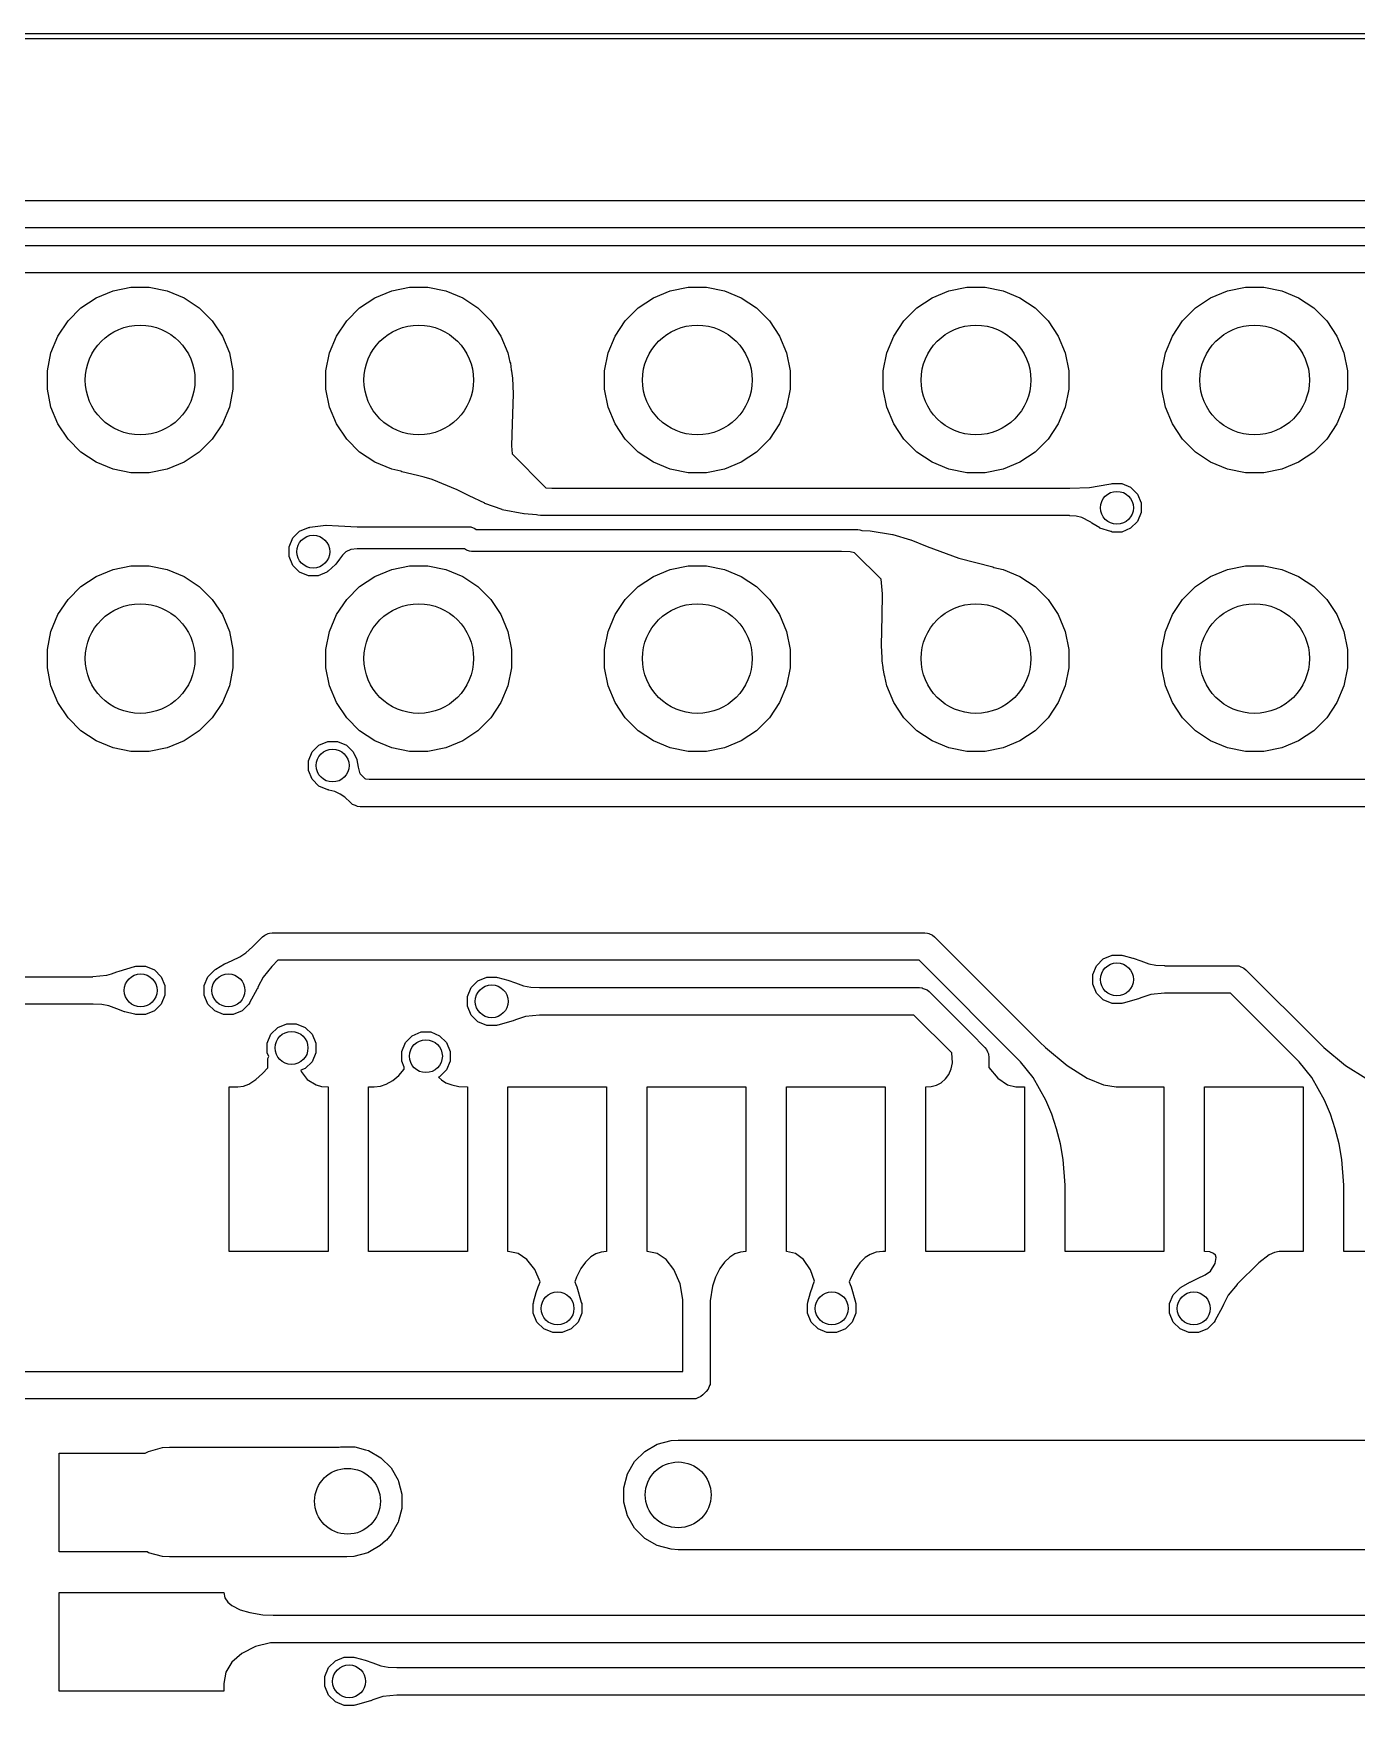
# Model space of a CAD drawing. Extents: x 89 to 178, y -115 to -57.
# Drawn here: x 151.82 to 163.88, y -72.22 to -56.97 of the extents above; entities that cross this region are included whole.
import ezdxf

# ---------------------------------------------------------------- set-up
doc = ezdxf.new("R2010")
doc.units = 0
doc.layers.add('BLACK', color=7, linetype='CONTINUOUS')

msp = doc.modelspace()

# ---------------------------------------------------------------- linework, layer by layer
at = {"layer": 'BLACK', "linetype": 'CONTINUOUS'}
for p, q in [((97.5, -56.975), (169.5, -56.975)), ((169.47582, -57.025), (97.524182, -57.025)), ((149.227, -58.498), (166.122998, -58.498)), ((166.071222, -58.748), (149.278776, -58.748)), ((151.357, -58.908), (164.032998, -58.908)), ((163.973144, -59.158), (151.473438, -59.158)), ((152.548258, -59.321601), (152.711685, -59.289093)), ((152.711685, -59.289093), (152.878315, -59.289093)), ((152.878315, -59.289093), (153.041742, -59.321601)), ((155.088258, -59.321601), (155.251685, -59.289093)), ((155.251685, -59.289093), (155.418315, -59.289093)), ((155.418315, -59.289093), (155.581742, -59.321601)), ((157.628258, -59.321601), (157.791685, -59.289093)), ((157.791685, -59.289093), (157.958315, -59.289093)), ((157.958315, -59.289093), (158.121742, -59.321601)), ((160.168258, -59.321601), (160.331685, -59.289093)), ((160.331685, -59.289093), (160.498315, -59.289093)), ((160.498315, -59.289093), (160.661742, -59.321601)), ((162.708258, -59.321601), (162.871685, -59.289093)), ((162.871685, -59.289093), (163.038315, -59.289093)), ((163.038315, -59.289093), (163.201742, -59.321601)), ((152.255766, -59.477941), (152.394313, -59.385367)), ((152.394313, -59.385367), (152.548258, -59.321601)), ((153.041742, -59.321601), (153.195687, -59.385367)), ((153.195687, -59.385367), (153.334234, -59.477941)), ((154.795766, -59.477941), (154.934313, -59.385367)), ((154.934313, -59.385367), (155.088258, -59.321601)), ((155.581742, -59.321601), (155.735687, -59.385367)), ((155.735687, -59.385367), (155.874234, -59.477941)), ((157.335766, -59.477941), (157.474313, -59.385367)), ((157.474313, -59.385367), (157.628258, -59.321601)), ((158.121742, -59.321601), (158.275687, -59.385367)), ((158.275687, -59.385367), (158.414234, -59.477941)), ((159.875766, -59.477941), (160.014313, -59.385367)), ((160.014313, -59.385367), (160.168258, -59.321601)), ((160.661742, -59.321601), (160.815687, -59.385367)), ((160.815687, -59.385367), (160.954234, -59.477941)), ((162.415766, -59.477941), (162.554313, -59.385367)), ((162.554313, -59.385367), (162.708258, -59.321601)), ((163.201742, -59.321601), (163.355687, -59.385367)), ((163.355687, -59.385367), (163.494234, -59.477941)), ((152.045367, -59.734313), (152.137941, -59.595766)), ((152.137941, -59.595766), (152.255766, -59.477941)), ((153.334234, -59.477941), (153.452059, -59.595766)), ((153.452059, -59.595766), (153.544633, -59.734313)), ((154.585367, -59.734313), (154.677941, -59.595766)), ((154.677941, -59.595766), (154.795766, -59.477941)), ((155.874234, -59.477941), (155.992059, -59.595766)), ((155.992059, -59.595766), (156.084633, -59.734313)), ((157.125367, -59.734313), (157.217941, -59.595766)), ((157.217941, -59.595766), (157.335766, -59.477941)), ((158.414234, -59.477941), (158.532059, -59.595766)), ((158.532059, -59.595766), (158.624633, -59.734313)), ((159.665367, -59.734313), (159.757941, -59.595766)), ((159.757941, -59.595766), (159.875766, -59.477941)), ((160.954234, -59.477941), (161.072059, -59.595766)), ((161.072059, -59.595766), (161.164633, -59.734313)), ((162.205367, -59.734313), (162.297941, -59.595766)), ((162.297941, -59.595766), (162.415766, -59.477941)), ((163.494234, -59.477941), (163.612059, -59.595766)), ((163.612059, -59.595766), (163.704633, -59.734313)), ((151.981601, -59.888258), (152.045367, -59.734313)), ((153.544633, -59.734313), (153.608399, -59.888258)), ((154.521601, -59.888258), (154.585367, -59.734313)), ((156.084633, -59.734313), (156.148399, -59.888258)), ((157.061601, -59.888258), (157.125367, -59.734313)), ((158.624633, -59.734313), (158.688399, -59.888258)), ((159.601601, -59.888258), (159.665367, -59.734313)), ((161.164633, -59.734313), (161.228399, -59.888258)), ((162.141601, -59.888258), (162.205367, -59.734313)), ((163.704633, -59.734313), (163.768399, -59.888258)), ((151.949093, -60.051685), (151.981601, -59.888258)), ((153.608399, -59.888258), (153.640907, -60.051685)), ((154.489093, -60.051685), (154.521601, -59.888258)), ((156.148399, -59.888258), (156.165321, -59.973333)), ((157.029093, -60.051685), (157.061601, -59.888258)), ((158.688399, -59.888258), (158.720907, -60.051685)), ((159.569093, -60.051685), (159.601601, -59.888258)), ((161.228399, -59.888258), (161.260907, -60.051685)), ((162.109093, -60.051685), (162.141601, -59.888258)), ((163.768399, -59.888258), (163.800907, -60.051685)), ((151.949093, -60.218315), (151.949093, -60.051685)), ((153.640907, -60.051685), (153.640907, -60.218315)), ((154.489093, -60.218315), (154.489093, -60.051685)), ((156.165321, -59.973333), (156.170294, -59.980778)), ((156.170294, -59.980778), (156.170402, -59.981417)), ((156.170402, -59.981417), (156.178999, -60.042095)), ((156.178999, -60.042095), (156.180907, -60.051685)), ((156.180907, -60.051685), (156.180907, -60.055558)), ((156.180907, -60.055558), (156.18959, -60.11684)), ((157.029093, -60.218315), (157.029093, -60.051685)), ((158.720907, -60.051685), (158.720907, -60.218315)), ((159.569093, -60.218315), (159.569093, -60.051685)), ((161.260907, -60.051685), (161.260907, -60.218315)), ((162.109093, -60.218315), (162.109093, -60.051685)), ((163.800907, -60.051685), (163.800907, -60.218315)), ((151.981601, -60.381742), (151.949093, -60.218315)), ((153.640907, -60.218315), (153.608399, -60.381742)), ((154.521601, -60.381742), (154.489093, -60.218315)), ((156.18959, -60.11684), (156.189693, -60.117928)), ((156.189693, -60.117928), (156.196488, -60.261625)), ((157.061601, -60.381742), (157.029093, -60.218315)), ((158.720907, -60.218315), (158.688399, -60.381742)), ((159.601601, -60.381742), (159.569093, -60.218315)), ((161.260907, -60.218315), (161.228399, -60.381742)), ((162.141601, -60.381742), (162.109093, -60.218315)), ((163.800907, -60.218315), (163.768399, -60.381742)), ((156.196494, -60.262575), (156.18728, -60.533759)), ((156.196488, -60.261625), (156.196494, -60.262575)), ((152.045367, -60.535687), (151.981601, -60.381742)), ((153.608399, -60.381742), (153.544633, -60.535687)), ((154.585367, -60.535687), (154.521601, -60.381742)), ((157.125367, -60.535687), (157.061601, -60.381742)), ((158.688399, -60.381742), (158.624633, -60.535687)), ((159.665367, -60.535687), (159.601601, -60.381742)), ((161.228399, -60.381742), (161.164633, -60.535687)), ((162.205367, -60.535687), (162.141601, -60.381742)), ((163.768399, -60.381742), (163.704633, -60.535687)), ((152.137941, -60.674234), (152.045367, -60.535687)), ((152.255766, -60.792059), (152.137941, -60.674234)), ((153.452059, -60.674234), (153.334234, -60.792059)), ((153.544633, -60.535687), (153.452059, -60.674234)), ((154.677941, -60.674234), (154.585367, -60.535687)), ((154.795766, -60.792059), (154.677941, -60.674234)), ((156.187278, -60.533814), (156.17949, -60.735153)), ((156.18728, -60.533759), (156.187278, -60.533814)), ((157.217941, -60.674234), (157.125367, -60.535687)), ((157.335766, -60.792059), (157.217941, -60.674234)), ((158.532059, -60.674234), (158.414234, -60.792059)), ((158.624633, -60.535687), (158.532059, -60.674234)), ((159.757941, -60.674234), (159.665367, -60.535687)), ((159.875766, -60.792059), (159.757941, -60.674234)), ((161.072059, -60.674234), (160.954234, -60.792059)), ((161.164633, -60.535687), (161.072059, -60.674234)), ((162.297941, -60.674234), (162.205367, -60.535687)), ((162.415766, -60.792059), (162.297941, -60.674234)), ((163.612059, -60.674234), (163.494234, -60.792059)), ((163.704633, -60.535687), (163.612059, -60.674234)), ((152.394313, -60.884633), (152.255766, -60.792059)), ((153.334234, -60.792059), (153.195687, -60.884633)), ((154.934313, -60.884633), (154.795766, -60.792059)), ((156.17949, -60.735153), (156.17949, -60.735158)), ((156.17949, -60.735158), (156.18574, -60.808963)), ((156.18574, -60.808963), (156.494336, -61.117559)), ((157.474313, -60.884633), (157.335766, -60.792059)), ((158.414234, -60.792059), (158.275687, -60.884633)), ((160.014313, -60.884633), (159.875766, -60.792059)), ((160.954234, -60.792059), (160.815687, -60.884633)), ((162.554313, -60.884633), (162.415766, -60.792059)), ((163.494234, -60.792059), (163.355687, -60.884633)), ((152.548258, -60.948399), (152.394313, -60.884633)), ((152.711685, -60.980907), (152.548258, -60.948399)), ((152.878315, -60.980907), (152.711685, -60.980907)), ((153.041742, -60.948399), (152.878315, -60.980907)), ((153.195687, -60.884633), (153.041742, -60.948399)), ((155.088258, -60.948399), (154.934313, -60.884633)), ((155.17279, -60.965213), (155.088258, -60.948399)), ((155.172938, -60.966015), (155.17279, -60.965213)), ((155.180235, -60.971205), (155.172938, -60.966015)), ((155.324566, -61.004332), (155.180235, -60.971205)), ((157.628258, -60.948399), (157.474313, -60.884633)), ((157.791685, -60.980907), (157.628258, -60.948399)), ((157.958315, -60.980907), (157.791685, -60.980907)), ((158.121742, -60.948399), (157.958315, -60.980907)), ((158.275687, -60.884633), (158.121742, -60.948399)), ((160.168258, -60.948399), (160.014313, -60.884633)), ((160.331685, -60.980907), (160.168258, -60.948399)), ((160.498315, -60.980907), (160.331685, -60.980907)), ((160.661742, -60.948399), (160.498315, -60.980907)), ((160.815687, -60.884633), (160.661742, -60.948399)), ((162.708258, -60.948399), (162.554313, -60.884633)), ((162.871685, -60.980907), (162.708258, -60.948399)), ((163.038315, -60.980907), (162.871685, -60.980907)), ((163.201742, -60.948399), (163.038315, -60.980907)), ((163.355687, -60.884633), (163.201742, -60.948399)), ((155.324577, -61.004335), (155.324566, -61.004332)), ((155.32458, -61.004336), (155.324577, -61.004335)), ((155.38466, -61.02218), (155.32458, -61.004336)), ((155.456111, -61.043402), (155.38466, -61.02218)), ((155.684031, -61.135745), (155.456111, -61.043402)), ((156.494336, -61.117559), (156.547403, -61.120406)), ((156.547403, -61.120406), (156.548644, -61.121)), ((156.548644, -61.121), (161.269146, -61.121)), ((161.269146, -61.121), (161.269882, -61.120683)), ((161.269882, -61.120683), (161.450406, -61.115665)), ((161.450406, -61.115665), (161.625115, -61.085501)), ((161.625115, -61.085501), (161.625316, -61.08546)), ((161.625316, -61.08546), (161.644676, -61.081601)), ((161.644676, -61.081601), (161.648684, -61.082396)), ((161.648684, -61.082396), (161.656105, -61.079323)), ((161.656105, -61.079323), (161.743895, -61.079323)), ((161.743895, -61.079323), (161.825003, -61.112919)), ((161.825003, -61.112919), (161.887081, -61.174997)), ((155.793321, -61.189937), (155.684031, -61.135745)), ((155.793417, -61.189984), (155.793321, -61.189937)), ((155.936384, -61.259265), (155.793417, -61.189984)), ((155.937483, -61.25973), (155.936384, -61.259265)), ((156.094384, -61.316862), (155.937483, -61.25973)), ((161.887081, -61.174997), (161.920677, -61.256105)), ((161.920677, -61.256105), (161.920677, -61.343895)), ((156.096116, -61.317346), (156.094384, -61.316862)), ((156.293088, -61.356313), (156.096116, -61.317346)), ((156.294718, -61.356517), (156.293088, -61.356313)), ((156.407382, -61.362703), (156.294718, -61.356517)), ((156.421613, -61.368598), (156.407382, -61.362703)), ((156.421614, -61.368598), (156.421613, -61.368598)), ((156.446, -61.371), (156.421614, -61.368598)), ((161.267935, -61.371), (156.446, -61.371)), ((161.26942, -61.371736), (161.267935, -61.371)), ((161.327593, -61.375665), (161.26942, -61.371736)), ((161.380269, -61.388323), (161.327593, -61.375665)), ((161.380273, -61.388324), (161.380269, -61.388323)), ((161.455597, -61.428812), (161.380273, -61.388324)), ((161.460512, -61.431454), (161.455597, -61.428812)), ((161.470988, -61.438752), (161.460512, -61.431454)), ((161.471527, -61.439106), (161.470988, -61.438752)), ((161.543015, -61.483272), (161.471527, -61.439106)), ((161.887081, -61.425003), (161.825003, -61.487081)), ((161.920677, -61.343895), (161.887081, -61.425003)), ((154.152823, -61.656105), (154.186419, -61.574997)), ((154.186419, -61.574997), (154.248497, -61.512919)), ((154.248497, -61.512919), (154.329605, -61.479323)), ((154.329605, -61.479323), (154.338942, -61.479323)), ((154.338942, -61.479323), (154.34123, -61.477809)), ((154.34123, -61.477809), (154.341917, -61.477697)), ((154.341917, -61.477697), (154.488787, -61.458301)), ((154.488787, -61.458301), (154.490877, -61.458215)), ((154.490877, -61.458215), (154.602659, -61.463682)), ((154.602659, -61.463682), (154.602687, -61.463695)), ((154.602687, -61.463695), (154.602688, -61.463684)), ((154.602688, -61.463684), (154.772487, -61.472428)), ((154.772487, -61.472428), (154.773689, -61.473)), ((154.773689, -61.473), (155.791464, -61.473)), ((155.791464, -61.473), (155.810973, -61.474921)), ((155.810973, -61.474921), (155.847021, -61.489853)), ((155.847021, -61.489853), (155.856949, -61.498)), ((155.856949, -61.498), (159.338, -61.498)), ((159.338, -61.498), (159.357509, -61.499921)), ((159.357509, -61.499921), (159.3739, -61.50671)), ((159.3739, -61.50671), (159.449592, -61.510067)), ((159.449592, -61.510067), (159.450934, -61.510204)), ((159.450934, -61.510204), (159.654302, -61.542993)), ((159.654302, -61.542993), (159.655762, -61.543327)), ((159.655762, -61.543327), (159.818951, -61.591994)), ((159.818951, -61.591994), (159.819888, -61.592319)), ((159.819888, -61.592319), (159.97109, -61.652259)), ((161.54552, -61.484436), (161.543015, -61.483272)), ((161.643616, -61.516584), (161.54552, -61.484436)), ((161.644928, -61.516931), (161.643616, -61.516584)), ((161.646379, -61.516648), (161.644928, -61.516931)), ((161.656105, -61.520677), (161.646379, -61.516648)), ((161.743895, -61.520677), (161.656105, -61.520677)), ((161.825003, -61.487081), (161.743895, -61.520677)), ((154.152823, -61.743895), (154.152823, -61.656105)), ((154.186419, -61.825003), (154.152823, -61.743895)), ((154.639383, -61.730581), (154.611952, -61.768342)), ((154.639384, -61.730579), (154.639383, -61.730581)), ((154.671672, -61.700342), (154.639384, -61.730579)), ((154.717007, -61.680272), (154.671672, -61.700342)), ((154.773155, -61.674139), (154.717007, -61.680272)), ((154.77553, -61.673), (154.773155, -61.674139)), ((155.75098, -61.673), (154.77553, -61.673)), ((155.760906, -61.681147), (155.75098, -61.673)), ((155.771464, -61.68552), (155.760906, -61.681147)), ((155.796955, -61.696079), (155.771464, -61.68552)), ((155.816464, -61.698), (155.796955, -61.696079)), ((159.18728, -61.698), (155.816464, -61.698)), ((159.188516, -61.698591), (159.18728, -61.698)), ((159.269446, -61.702914), (159.188516, -61.698591)), ((159.308931, -61.710353), (159.269446, -61.702914)), ((159.550461, -61.951883), (159.308931, -61.710353)), ((159.97109, -61.652259), (160.259886, -61.76041)), ((152.394313, -61.925367), (152.548258, -61.861601)), ((152.548258, -61.861601), (152.711685, -61.829093)), ((152.711685, -61.829093), (152.878315, -61.829093)), ((152.878315, -61.829093), (153.041742, -61.861601)), ((153.041742, -61.861601), (153.195687, -61.925367)), ((154.248497, -61.887081), (154.186419, -61.825003)), ((154.329605, -61.920677), (154.248497, -61.887081)), ((154.498503, -61.887081), (154.417395, -61.920677)), ((154.507033, -61.87855), (154.498503, -61.887081)), ((154.508514, -61.878022), (154.507033, -61.87855)), ((154.576499, -61.81651), (154.508514, -61.878022)), ((154.5781, -61.814731), (154.576499, -61.81651)), ((154.611937, -61.768363), (154.5781, -61.814731)), ((154.611952, -61.768342), (154.611937, -61.768363)), ((154.934313, -61.925367), (155.088258, -61.861601)), ((155.088258, -61.861601), (155.251685, -61.829093)), ((155.251685, -61.829093), (155.418315, -61.829093)), ((155.418315, -61.829093), (155.581742, -61.861601)), ((155.581742, -61.861601), (155.735687, -61.925367)), ((157.474313, -61.925367), (157.628258, -61.861601)), ((157.628258, -61.861601), (157.791685, -61.829093)), ((157.791685, -61.829093), (157.958315, -61.829093)), ((157.958315, -61.829093), (158.121742, -61.861601)), ((158.121742, -61.861601), (158.275687, -61.925367)), ((160.259886, -61.76041), (160.570056, -61.838617)), ((160.570056, -61.838617), (160.577239, -61.843962)), ((160.577239, -61.843962), (160.577388, -61.844821)), ((160.577388, -61.844821), (160.661742, -61.861601)), ((160.661742, -61.861601), (160.815687, -61.925367)), ((162.554313, -61.925367), (162.708258, -61.861601)), ((162.708258, -61.861601), (162.871685, -61.829093)), ((162.871685, -61.829093), (163.038315, -61.829093)), ((163.038315, -61.829093), (163.201742, -61.861601)), ((163.201742, -61.861601), (163.355687, -61.925367)), ((152.137941, -62.135766), (152.255766, -62.017941)), ((152.255766, -62.017941), (152.394313, -61.925367)), ((153.195687, -61.925367), (153.334234, -62.017941)), ((153.334234, -62.017941), (153.452059, -62.135766)), ((154.417395, -61.920677), (154.329605, -61.920677)), ((154.677941, -62.135766), (154.795766, -62.017941)), ((154.795766, -62.017941), (154.934313, -61.925367)), ((155.735687, -61.925367), (155.874234, -62.017941)), ((155.874234, -62.017941), (155.992059, -62.135766)), ((157.217941, -62.135766), (157.335766, -62.017941)), ((157.335766, -62.017941), (157.474313, -61.925367)), ((158.275687, -61.925367), (158.414234, -62.017941)), ((158.414234, -62.017941), (158.532059, -62.135766)), ((159.563569, -62.085066), (159.550461, -61.951883)), ((160.815687, -61.925367), (160.954234, -62.017941)), ((160.954234, -62.017941), (161.072059, -62.135766)), ((162.297941, -62.135766), (162.415766, -62.017941)), ((162.415766, -62.017941), (162.554313, -61.925367)), ((163.355687, -61.925367), (163.494234, -62.017941)), ((163.494234, -62.017941), (163.612059, -62.135766)), ((152.045367, -62.274313), (152.137941, -62.135766)), ((153.452059, -62.135766), (153.544633, -62.274313)), ((154.585367, -62.274313), (154.677941, -62.135766)), ((155.992059, -62.135766), (156.084633, -62.274313)), ((157.125367, -62.274313), (157.217941, -62.135766)), ((158.532059, -62.135766), (158.624633, -62.274313)), ((159.558399, -62.28823), (159.563569, -62.085066)), ((161.072059, -62.135766), (161.164633, -62.274313)), ((162.205367, -62.274313), (162.297941, -62.135766)), ((163.612059, -62.135766), (163.704633, -62.274313)), ((151.981601, -62.428258), (152.045367, -62.274313)), ((153.544633, -62.274313), (153.608399, -62.428258)), ((154.521601, -62.428258), (154.585367, -62.274313)), ((156.084633, -62.274313), (156.148399, -62.428258)), ((157.061601, -62.428258), (157.125367, -62.274313)), ((158.624633, -62.274313), (158.688399, -62.428258)), ((159.552538, -62.553729), (159.558399, -62.28823)), ((161.164633, -62.274313), (161.228399, -62.428258)), ((162.141601, -62.428258), (162.205367, -62.274313)), ((163.704633, -62.274313), (163.768399, -62.428258)), ((151.949093, -62.591685), (151.981601, -62.428258)), ((153.608399, -62.428258), (153.640907, -62.591685)), ((154.489093, -62.591685), (154.521601, -62.428258)), ((156.148399, -62.428258), (156.180907, -62.591685)), ((157.029093, -62.591685), (157.061601, -62.428258)), ((158.688399, -62.428258), (158.720907, -62.591685)), ((161.228399, -62.428258), (161.260907, -62.591685)), ((162.109093, -62.591685), (162.141601, -62.428258)), ((163.768399, -62.428258), (163.800907, -62.591685)), ((151.949093, -62.758315), (151.949093, -62.591685)), ((153.640907, -62.591685), (153.640907, -62.758315)), ((154.489093, -62.758315), (154.489093, -62.591685)), ((156.180907, -62.591685), (156.180907, -62.758315)), ((157.029093, -62.758315), (157.029093, -62.591685)), ((158.720907, -62.591685), (158.720907, -62.758315)), ((159.552552, -62.554583), (159.552538, -62.553729)), ((159.558768, -62.667318), (159.552552, -62.554583)), ((161.260907, -62.591685), (161.260907, -62.758315)), ((162.109093, -62.758315), (162.109093, -62.591685)), ((163.800907, -62.591685), (163.800907, -62.758315)), ((151.981601, -62.921742), (151.949093, -62.758315)), ((153.640907, -62.758315), (153.608399, -62.921742)), ((154.521601, -62.921742), (154.489093, -62.758315)), ((156.180907, -62.758315), (156.148399, -62.921742)), ((157.061601, -62.921742), (157.029093, -62.758315)), ((158.720907, -62.758315), (158.688399, -62.921742)), ((159.560306, -62.695212), (159.558768, -62.667318)), ((159.560409, -62.696244), (159.560306, -62.695212)), ((159.569093, -62.756249), (159.560409, -62.696244)), ((159.569093, -62.758315), (159.569093, -62.756249)), ((159.57019, -62.76383), (159.569093, -62.758315)), ((159.579567, -62.828624), (159.57019, -62.76383)), ((161.260907, -62.758315), (161.228399, -62.921742)), ((162.141601, -62.921742), (162.109093, -62.758315)), ((163.800907, -62.758315), (163.768399, -62.921742)), ((152.045367, -63.075687), (151.981601, -62.921742)), ((153.608399, -62.921742), (153.544633, -63.075687)), ((154.585367, -63.075687), (154.521601, -62.921742)), ((156.148399, -62.921742), (156.084633, -63.075687)), ((157.125367, -63.075687), (157.061601, -62.921742)), ((158.688399, -62.921742), (158.624633, -63.075687)), ((159.57967, -62.829228), (159.579567, -62.828624)), ((159.584644, -62.836675), (159.57967, -62.829228)), ((159.584681, -62.836682), (159.584644, -62.836675)), ((159.601601, -62.921742), (159.584681, -62.836682)), ((159.665367, -63.075687), (159.601601, -62.921742)), ((161.228399, -62.921742), (161.164633, -63.075687)), ((162.205367, -63.075687), (162.141601, -62.921742)), ((163.768399, -62.921742), (163.704633, -63.075687)), ((152.137941, -63.214234), (152.045367, -63.075687)), ((153.544633, -63.075687), (153.452059, -63.214234)), ((154.677941, -63.214234), (154.585367, -63.075687)), ((156.084633, -63.075687), (155.992059, -63.214234)), ((157.217941, -63.214234), (157.125367, -63.075687)), ((158.624633, -63.075687), (158.532059, -63.214234)), ((159.757941, -63.214234), (159.665367, -63.075687)), ((161.164633, -63.075687), (161.072059, -63.214234)), ((162.297941, -63.214234), (162.205367, -63.075687)), ((163.704633, -63.075687), (163.612059, -63.214234)), ((152.255766, -63.332059), (152.137941, -63.214234)), ((153.452059, -63.214234), (153.334234, -63.332059)), ((154.795766, -63.332059), (154.677941, -63.214234)), ((155.992059, -63.214234), (155.874234, -63.332059)), ((157.335766, -63.332059), (157.217941, -63.214234)), ((158.532059, -63.214234), (158.414234, -63.332059)), ((159.875766, -63.332059), (159.757941, -63.214234)), ((161.072059, -63.214234), (160.954234, -63.332059)), ((162.415766, -63.332059), (162.297941, -63.214234)), ((163.612059, -63.214234), (163.494234, -63.332059)), ((152.394313, -63.424633), (152.255766, -63.332059)), ((153.334234, -63.332059), (153.195687, -63.424633)), ((154.934313, -63.424633), (154.795766, -63.332059)), ((155.874234, -63.332059), (155.735687, -63.424633)), ((157.474313, -63.424633), (157.335766, -63.332059)), ((158.414234, -63.332059), (158.275687, -63.424633)), ((160.014313, -63.424633), (159.875766, -63.332059)), ((160.954234, -63.332059), (160.815687, -63.424633)), ((162.554313, -63.424633), (162.415766, -63.332059)), ((163.494234, -63.332059), (163.355687, -63.424633)), ((152.548258, -63.488399), (152.394313, -63.424633)), ((152.711685, -63.520907), (152.548258, -63.488399)), ((152.878315, -63.520907), (152.711685, -63.520907)), ((153.041742, -63.488399), (152.878315, -63.520907)), ((153.195687, -63.424633), (153.041742, -63.488399)), ((154.329323, -63.606105), (154.362919, -63.524997)), ((154.362919, -63.524997), (154.424997, -63.462919)), ((154.424997, -63.462919), (154.506105, -63.429323)), ((154.506105, -63.429323), (154.593895, -63.429323)), ((154.593895, -63.429323), (154.675003, -63.462919)), ((154.675003, -63.462919), (154.737081, -63.524997)), ((154.737081, -63.524997), (154.741434, -63.535507)), ((154.741434, -63.535507), (154.741916, -63.535831)), ((154.741916, -63.535831), (154.742799, -63.537412)), ((154.742799, -63.537412), (154.76952, -63.595418)), ((155.088258, -63.488399), (154.934313, -63.424633)), ((155.251685, -63.520907), (155.088258, -63.488399)), ((155.418315, -63.520907), (155.251685, -63.520907)), ((155.581742, -63.488399), (155.418315, -63.520907)), ((155.735687, -63.424633), (155.581742, -63.488399)), ((157.628258, -63.488399), (157.474313, -63.424633)), ((157.791685, -63.520907), (157.628258, -63.488399)), ((157.958315, -63.520907), (157.791685, -63.520907)), ((158.121742, -63.488399), (157.958315, -63.520907)), ((158.275687, -63.424633), (158.121742, -63.488399)), ((160.168258, -63.488399), (160.014313, -63.424633)), ((160.331685, -63.520907), (160.168258, -63.488399)), ((160.498315, -63.520907), (160.331685, -63.520907)), ((160.661742, -63.488399), (160.498315, -63.520907)), ((160.815687, -63.424633), (160.661742, -63.488399)), ((162.708258, -63.488399), (162.554313, -63.424633)), ((162.871685, -63.520907), (162.708258, -63.488399)), ((163.038315, -63.520907), (162.871685, -63.520907)), ((163.201742, -63.488399), (163.038315, -63.520907)), ((163.355687, -63.424633), (163.201742, -63.488399)), ((154.329323, -63.693895), (154.329323, -63.606105)), ((154.362919, -63.775003), (154.329323, -63.693895)), ((154.76952, -63.595418), (154.77034, -63.597893)), ((154.77034, -63.597893), (154.78419, -63.663401)), ((154.78419, -63.663401), (154.784193, -63.663435)), ((154.784193, -63.663435), (154.784197, -63.663435)), ((154.784197, -63.663435), (154.794741, -63.714028)), ((154.794741, -63.714028), (154.801341, -63.724564)), ((154.801341, -63.724564), (154.844376, -63.767599)), ((154.424997, -63.837081), (154.362919, -63.775003)), ((154.506105, -63.870677), (154.424997, -63.837081)), ((154.512918, -63.870677), (154.506105, -63.870677)), ((154.516603, -63.873522), (154.512918, -63.870677)), ((154.570173, -63.888042), (154.516603, -63.873522)), ((154.844376, -63.767599), (154.849798, -63.770198)), ((154.849798, -63.770198), (154.881742, -63.773822)), ((154.881742, -63.773822), (154.88387, -63.775)), ((154.88387, -63.775), (166.758224, -63.775)), ((154.570174, -63.888042), (154.570173, -63.888042)), ((154.570176, -63.888043), (154.570174, -63.888042)), ((154.570185, -63.888047), (154.570176, -63.888043)), ((154.619294, -63.909765), (154.570185, -63.888047)), ((154.619296, -63.909766), (154.619294, -63.909765)), ((154.6193, -63.909768), (154.619296, -63.909766)), ((154.619303, -63.90977), (154.6193, -63.909768)), ((154.61931, -63.909774), (154.619303, -63.90977)), ((154.660636, -63.937413), (154.61931, -63.909774)), ((154.711611, -63.988388), (154.660636, -63.937413)), ((154.730553, -64.003933), (154.711611, -63.988388)), ((154.730554, -64.003934), (154.730553, -64.003933)), ((154.756949, -64.014866), (154.730554, -64.003934)), ((154.775613, -64.022598), (154.756949, -64.014866)), ((154.775614, -64.022598), (154.775613, -64.022598)), ((154.8, -64.025), (154.775614, -64.022598)), ((166.81, -64.025), (154.8, -64.025)), ((153.81975, -65.303472), (153.911611, -65.211612)), ((153.911611, -65.211612), (153.930553, -65.196067)), ((153.930553, -65.196067), (153.930554, -65.196066)), ((153.930554, -65.196066), (153.962997, -65.182628)), ((153.962997, -65.182628), (153.975613, -65.177402)), ((153.975613, -65.177402), (153.975614, -65.177402)), ((153.975614, -65.177402), (154, -65.175)), ((154, -65.175), (159.947999, -65.175)), ((159.947999, -65.175), (159.972385, -65.177402)), ((159.972385, -65.177402), (159.972386, -65.177402)), ((159.972386, -65.177402), (159.985002, -65.182628)), ((159.985002, -65.182628), (160.017445, -65.196066)), ((160.017445, -65.196066), (160.01745, -65.196071)), ((160.01745, -65.196071), (160.036387, -65.211612)), ((160.036387, -65.211612), (160.99819, -66.173414)), ((153.634858, -65.427545), (153.704786, -65.394315)), ((153.704786, -65.394315), (153.759569, -65.357103)), ((153.759569, -65.357103), (153.8185, -65.303917)), ((153.8185, -65.303917), (153.81975, -65.303472)), ((161.574997, -65.412919), (161.656105, -65.379323)), ((161.656105, -65.379323), (161.743895, -65.379323)), ((161.743895, -65.379323), (161.752325, -65.382815)), ((161.752325, -65.382815), (161.755238, -65.382249)), ((161.755238, -65.382249), (161.755791, -65.382375)), ((161.755791, -65.382375), (161.845672, -65.40544)), ((152.491633, -65.562461), (152.535221, -65.547876)), ((152.535221, -65.547876), (152.582698, -65.531992)), ((152.582698, -65.531992), (152.603211, -65.523828)), ((152.603211, -65.523828), (152.60426, -65.523468)), ((152.60426, -65.523468), (152.743907, -65.482869)), ((152.743907, -65.482869), (152.746779, -65.483185)), ((152.746779, -65.483185), (152.756105, -65.479323)), ((152.756105, -65.479323), (152.843895, -65.479323)), ((152.843895, -65.479323), (152.925003, -65.512919)), ((152.925003, -65.512919), (152.987081, -65.574997)), ((153.412919, -65.574997), (153.474997, -65.512919)), ((153.474997, -65.512919), (153.483427, -65.509426)), ((153.483427, -65.509426), (153.485087, -65.506967)), ((153.485087, -65.506967), (153.48557, -65.506663)), ((153.48557, -65.506663), (153.565419, -65.459427)), ((153.565419, -65.459427), (153.566493, -65.458865)), ((153.566493, -65.458865), (153.634858, -65.427545)), ((153.996694, -65.481455), (153.9153, -65.579203)), ((153.997472, -65.479304), (153.996694, -65.481455)), ((154.051777, -65.425), (153.997472, -65.479304)), ((159.896223, -65.425), (154.051777, -65.425)), ((160.821413, -66.35019), (159.896223, -65.425)), ((161.479323, -65.556105), (161.512919, -65.474997)), ((161.479323, -65.643895), (161.479323, -65.556105)), ((161.512919, -65.474997), (161.574997, -65.412919)), ((161.845672, -65.40544), (161.846805, -65.405795)), ((161.846805, -65.405795), (161.917303, -65.431993)), ((161.917303, -65.431993), (161.990248, -65.457943)), ((161.990248, -65.457943), (161.990252, -65.457943)), ((161.990252, -65.457943), (161.990253, -65.457944)), ((161.990253, -65.457944), (162.055291, -65.470367)), ((162.055291, -65.470367), (162.055293, -65.470367)), ((162.055293, -65.470367), (162.055298, -65.470368)), ((162.055298, -65.470368), (162.134576, -65.474431)), ((162.134576, -65.474431), (162.135772, -65.475)), ((162.135772, -65.475), (162.787999, -65.475)), ((162.787999, -65.475), (162.812385, -65.477402)), ((162.812385, -65.477402), (162.812386, -65.477402)), ((162.812386, -65.477402), (162.817023, -65.479323)), ((162.817023, -65.479323), (162.857445, -65.496066)), ((162.857445, -65.496066), (162.85745, -65.496071)), ((162.85745, -65.496071), (162.876387, -65.511612)), ((162.876387, -65.511612), (163.538189, -66.173414)), ((150.758772, -65.574996), (152.362887, -65.574996)), ((152.362887, -65.574996), (152.364958, -65.574025)), ((152.364958, -65.574025), (152.491629, -65.562462)), ((152.491629, -65.562462), (152.491631, -65.562461)), ((152.491631, -65.562461), (152.491633, -65.562461)), ((152.987081, -65.574997), (153.020677, -65.656105)), ((153.020677, -65.656105), (153.020677, -65.743895)), ((153.379323, -65.656105), (153.412919, -65.574997)), ((153.379323, -65.743895), (153.379323, -65.656105)), ((153.863231, -65.686421), (153.793198, -65.813869)), ((153.863723, -65.685414), (153.863231, -65.686421)), ((153.872458, -65.665134), (153.863723, -65.685414)), ((153.9153, -65.579203), (153.872458, -65.665134)), ((155.779323, -65.756105), (155.812919, -65.674997)), ((155.812919, -65.674997), (155.874997, -65.612919)), ((155.874997, -65.612919), (155.956105, -65.579323)), ((155.956105, -65.579323), (156.043895, -65.579323)), ((156.043895, -65.579323), (156.052325, -65.582815)), ((156.052325, -65.582815), (156.055238, -65.582249)), ((156.055238, -65.582249), (156.055791, -65.582375)), ((156.055791, -65.582375), (156.145672, -65.60544)), ((156.145672, -65.60544), (156.146805, -65.605795)), ((156.146805, -65.605795), (156.217303, -65.631993)), ((156.217303, -65.631993), (156.290248, -65.657943)), ((156.290248, -65.657943), (156.290252, -65.657943)), ((156.290252, -65.657943), (156.290253, -65.657944)), ((156.290253, -65.657944), (156.355291, -65.670367)), ((156.355291, -65.670367), (156.355293, -65.670367)), ((156.355293, -65.670367), (156.355298, -65.670368)), ((156.355298, -65.670368), (156.434576, -65.674431)), ((156.434576, -65.674431), (156.435772, -65.675)), ((156.435772, -65.675), (159.9, -65.675)), ((159.9, -65.675), (159.924386, -65.677402)), ((159.924386, -65.677402), (159.924387, -65.677402)), ((159.924387, -65.677402), (159.934975, -65.681788)), ((159.934975, -65.681788), (159.969446, -65.696066)), ((159.969446, -65.696066), (159.969451, -65.696071)), ((159.969451, -65.696071), (159.988388, -65.711612)), ((161.512919, -65.725003), (161.479323, -65.643895)), ((152.36423, -65.824996), (150.76011, -65.824996)), ((152.365424, -65.825564), (152.36423, -65.824996)), ((152.444706, -65.829628), (152.365424, -65.825564)), ((152.509742, -65.842051), (152.444706, -65.829628)), ((152.509755, -65.842055), (152.509742, -65.842051)), ((152.582672, -65.867995), (152.509755, -65.842055)), ((152.987081, -65.825003), (152.925003, -65.887081)), ((153.020677, -65.743895), (152.987081, -65.825003)), ((153.412919, -65.825003), (153.379323, -65.743895)), ((153.474997, -65.887081), (153.412919, -65.825003)), ((153.787081, -65.825003), (153.725003, -65.887081)), ((153.790944, -65.815674), (153.787081, -65.825003)), ((153.793198, -65.813869), (153.790944, -65.815674)), ((155.779323, -65.843895), (155.779323, -65.756105)), ((155.812919, -65.925003), (155.779323, -65.843895)), ((159.988388, -65.711612), (160.370523, -66.093747)), ((161.574997, -65.787081), (161.512919, -65.725003)), ((161.656105, -65.820677), (161.574997, -65.787081)), ((161.743895, -65.820677), (161.656105, -65.820677)), ((161.753222, -65.816813), (161.743895, -65.820677)), ((161.756093, -65.81713), (161.753222, -65.816813)), ((161.89573, -65.776532), (161.756093, -65.81713)), ((161.896789, -65.776168), (161.89573, -65.776532)), ((161.917293, -65.768009), (161.896789, -65.776168)), ((161.917336, -65.767993), (161.917293, -65.768009)), ((162.008366, -65.737534), (161.917336, -65.767993)), ((162.135041, -65.72597), (162.008366, -65.737534)), ((162.13711, -65.725), (162.135041, -65.72597)), ((162.736223, -65.725), (162.13711, -65.725)), ((163.361413, -66.35019), (162.736223, -65.725)), ((152.653175, -65.894196), (152.582672, -65.867995)), ((152.654343, -65.894562), (152.653175, -65.894196)), ((152.744185, -65.917618), (152.654343, -65.894562)), ((152.744761, -65.91775), (152.744185, -65.917618)), ((152.747672, -65.917183), (152.744761, -65.91775)), ((152.756105, -65.920677), (152.747672, -65.917183)), ((152.843895, -65.920677), (152.756105, -65.920677)), ((152.925003, -65.887081), (152.843895, -65.920677)), ((153.556105, -65.920677), (153.474997, -65.887081)), ((153.643895, -65.920677), (153.556105, -65.920677)), ((153.725003, -65.887081), (153.643895, -65.920677)), ((154.049997, -66.037919), (154.131105, -66.004323)), ((154.131105, -66.004323), (154.218895, -66.004323)), ((154.218895, -66.004323), (154.300003, -66.037919)), ((155.874997, -65.987081), (155.812919, -65.925003)), ((155.956105, -66.020677), (155.874997, -65.987081)), ((156.19573, -65.976532), (156.056093, -66.01713)), ((156.196789, -65.976168), (156.19573, -65.976532)), ((156.217293, -65.968009), (156.196789, -65.976168)), ((156.217336, -65.967993), (156.217293, -65.968009)), ((156.308366, -65.937534), (156.217336, -65.967993)), ((156.435041, -65.92597), (156.308366, -65.937534)), ((156.43711, -65.925), (156.435041, -65.92597)), ((159.848224, -65.925), (156.43711, -65.925)), ((160.193747, -66.270523), (159.848224, -65.925)), ((153.954323, -66.181105), (153.987919, -66.099997)), ((153.987919, -66.099997), (154.049997, -66.037919)), ((154.300003, -66.037919), (154.362081, -66.099997)), ((154.362081, -66.099997), (154.395677, -66.181105)), ((155.212919, -66.174997), (155.274997, -66.112919)), ((155.274997, -66.112919), (155.356105, -66.079323)), ((155.356105, -66.079323), (155.443895, -66.079323)), ((155.443895, -66.079323), (155.525003, -66.112919)), ((155.525003, -66.112919), (155.587081, -66.174997)), ((156.043895, -66.020677), (155.956105, -66.020677)), ((156.053222, -66.016813), (156.043895, -66.020677)), ((156.056093, -66.01713), (156.053222, -66.016813)), ((160.370523, -66.093747), (160.370524, -66.093747)), ((160.370524, -66.093747), (160.370524, -66.093748)), ((160.370524, -66.093748), (160.496387, -66.219611)), ((153.954323, -66.268895), (153.954323, -66.181105)), ((153.968221, -66.302449), (153.954323, -66.268895)), ((153.95992, -66.322492), (153.968221, -66.302449)), ((154.395677, -66.268895), (154.362081, -66.350003)), ((154.395677, -66.181105), (154.395677, -66.268895)), ((155.179323, -66.256105), (155.212919, -66.174997)), ((155.179323, -66.343895), (155.179323, -66.256105)), ((155.587081, -66.174997), (155.620677, -66.256105)), ((155.620677, -66.256105), (155.620677, -66.343895)), ((160.193747, -66.270524), (160.193747, -66.270523)), ((160.200784, -66.359478), (160.193747, -66.270524)), ((160.496387, -66.219611), (160.511927, -66.238547)), ((160.511927, -66.238547), (160.511933, -66.238553)), ((160.511933, -66.238553), (160.521165, -66.260842)), ((160.521165, -66.260842), (160.528024, -66.277402)), ((160.528024, -66.277402), (160.530597, -66.283613)), ((160.530597, -66.283613), (160.532999, -66.307999)), ((160.532999, -66.307999), (160.532999, -66.404422)), ((160.99819, -66.173414), (161.047209, -66.22055)), ((161.047209, -66.22055), (161.24509, -66.383723)), ((163.538189, -66.173414), (163.53819, -66.173414)), ((163.53819, -66.173414), (163.587209, -66.22055)), ((163.587209, -66.22055), (163.78509, -66.383723)), ((153.850831, -66.513309), (153.911494, -66.459149)), ((153.911494, -66.459149), (153.957999, -66.404877)), ((153.957999, -66.342001), (153.95992, -66.322492)), ((153.957999, -66.404877), (153.957999, -66.342001)), ((154.300003, -66.412081), (154.259334, -66.428926)), ((154.259334, -66.428926), (154.262126, -66.439639)), ((154.262126, -66.439639), (154.31687, -66.513111)), ((154.362081, -66.350003), (154.300003, -66.412081)), ((155.153478, -66.475013), (155.202999, -66.418334)), ((155.202999, -66.401053), (155.179323, -66.343895)), ((155.202999, -66.418334), (155.202999, -66.401053)), ((155.587081, -66.425003), (155.525003, -66.487081)), ((155.620677, -66.343895), (155.587081, -66.425003)), ((160.137988, -66.507877), (160.167118, -66.467591)), ((160.167118, -66.467591), (160.189985, -66.413941)), ((160.189985, -66.413941), (160.200784, -66.359478)), ((160.532999, -66.404422), (160.615383, -66.501303)), ((160.821413, -66.350191), (160.821413, -66.35019)), ((160.936929, -66.493381), (160.821413, -66.350191)), ((161.24509, -66.383723), (161.427939, -66.499354)), ((163.361413, -66.350191), (163.361413, -66.35019)), ((163.476929, -66.493381), (163.361413, -66.350191)), ((163.78509, -66.383723), (163.967939, -66.499354)), ((153.607999, -68.08), (153.607999, -66.58)), ((153.607999, -66.58), (153.684666, -66.58)), ((153.684666, -66.58), (153.735888, -66.573172)), ((153.735888, -66.573172), (153.786443, -66.554)), ((153.786443, -66.554), (153.850831, -66.513309)), ((154.31687, -66.513111), (154.398344, -66.561889)), ((154.398344, -66.561889), (154.449225, -66.575236)), ((154.449225, -66.575236), (154.507999, -66.58)), ((154.507999, -66.58), (154.507999, -68.08)), ((154.877999, -68.08), (154.877999, -66.58)), ((154.877999, -66.58), (154.92913, -66.58)), ((154.92913, -66.58), (154.930007, -66.579998)), ((154.930007, -66.579998), (154.985689, -66.573556)), ((154.985689, -66.573556), (155.038307, -66.555853)), ((155.038307, -66.555853), (155.098866, -66.520946)), ((155.098866, -66.520946), (155.153478, -66.475013)), ((155.525003, -66.487081), (155.515861, -66.490867)), ((155.515861, -66.490867), (155.541515, -66.516361)), ((155.541515, -66.516361), (155.582512, -66.541901)), ((155.582512, -66.541901), (155.635262, -66.562022)), ((155.635262, -66.562022), (155.700357, -66.575253)), ((155.700357, -66.575253), (155.777999, -66.58)), ((155.777999, -66.58), (155.777999, -68.08)), ((156.147999, -68.08), (156.147999, -66.58)), ((156.147999, -66.58), (157.047999, -66.58)), ((157.047999, -66.58), (157.047999, -68.08)), ((157.417999, -68.08), (157.417999, -66.58)), ((157.417999, -66.58), (158.317999, -66.58)), ((158.317999, -66.58), (158.317999, -68.08)), ((158.687999, -68.08), (158.687999, -66.58)), ((158.687999, -66.58), (159.587999, -66.58)), ((159.587999, -66.58), (159.587999, -68.08)), ((159.957999, -66.58), (160.005551, -66.576486)), ((159.957999, -68.08), (159.957999, -66.58)), ((160.005551, -66.576486), (160.056394, -66.563223)), ((160.056394, -66.563223), (160.098611, -66.541649)), ((160.098611, -66.541649), (160.137988, -66.507877)), ((160.615383, -66.501303), (160.701201, -66.561456)), ((160.701201, -66.561456), (160.778703, -66.58)), ((160.778703, -66.58), (160.857999, -66.58)), ((160.857999, -66.58), (160.857999, -68.08)), ((161.052968, -66.70224), (160.936929, -66.493381)), ((161.427939, -66.499354), (161.576677, -66.561548)), ((161.576677, -66.561548), (161.693025, -66.58)), ((161.693025, -66.58), (162.127999, -66.58)), ((162.127999, -66.58), (162.127999, -68.08)), ((162.497999, -68.08), (162.497999, -66.58)), ((162.497999, -66.58), (163.397999, -66.58)), ((163.397999, -66.58), (163.397999, -68.08)), ((163.592968, -66.70224), (163.476929, -66.493381)), ((161.105473, -66.827945), (161.052968, -66.70224)), ((163.645473, -66.827945), (163.592968, -66.70224)), ((161.150406, -66.961992), (161.105473, -66.827945)), ((163.690406, -66.961992), (163.645473, -66.827945)), ((161.185832, -67.099766), (161.150406, -66.961992)), ((163.725832, -67.099766), (163.690406, -66.961992)), ((161.211289, -67.241539), (161.185832, -67.099766)), ((163.751289, -67.241539), (163.725832, -67.099766)), ((161.227999, -67.474762), (161.211289, -67.241539)), ((163.767999, -67.474762), (163.751289, -67.241539)), ((161.227999, -68.08), (161.227999, -67.474762)), ((163.767999, -68.08), (163.767999, -67.474762)), ((154.507999, -68.08), (153.607999, -68.08)), ((155.777999, -68.08), (154.877999, -68.08)), ((156.14925, -68.08), (156.147999, -68.08)), ((156.240265, -68.098484), (156.14925, -68.08)), ((156.320779, -68.152631), (156.240265, -68.098484)), ((156.903043, -68.130829), (156.853923, -68.177976)), ((156.948008, -68.10288), (156.903043, -68.130829)), ((156.998384, -68.085338), (156.948008, -68.10288)), ((157.047999, -68.08), (156.998384, -68.085338)), ((157.508836, -68.098484), (157.417999, -68.08)), ((157.589177, -68.152633), (157.508836, -68.098484)), ((158.171307, -68.131557), (158.122029, -68.178911)), ((158.216473, -68.103367), (158.171307, -68.131557)), ((158.267074, -68.085572), (158.216473, -68.103367)), ((158.317999, -68.08), (158.267074, -68.085572)), ((158.76992, -68.098473), (158.687999, -68.08)), ((158.841591, -68.152793), (158.76992, -68.098473)), ((159.405127, -68.136794), (159.35475, -68.185519)), ((159.451744, -68.106934), (159.405127, -68.136794)), ((159.503965, -68.087367), (159.451744, -68.106934)), ((159.564463, -68.08), (159.503965, -68.087367)), ((159.587999, -68.08), (159.564463, -68.08)), ((160.857999, -68.08), (159.957999, -68.08)), ((162.127999, -68.08), (161.227999, -68.08)), ((162.54815, -68.084721), (162.497999, -68.08)), ((162.581336, -68.097766), (162.54815, -68.084721)), ((162.598115, -68.114352), (162.581336, -68.097766)), ((162.596803, -68.188684), (162.605637, -68.134786)), ((162.605637, -68.134786), (162.598115, -68.114352)), ((163.087042, -68.112457), (162.993689, -68.183086)), ((163.135456, -68.088614), (163.087042, -68.112457)), ((163.178176, -68.08), (163.135456, -68.088614)), ((163.397999, -68.08), (163.178176, -68.08)), ((164.667999, -68.08), (163.767999, -68.08)), ((156.392258, -68.245241), (156.320779, -68.152631)), ((156.440799, -68.357941), (156.392258, -68.245241)), ((156.813036, -68.234918), (156.77315, -68.314264)), ((156.853923, -68.177976), (156.813036, -68.234918)), ((157.660502, -68.245279), (157.589177, -68.152633)), ((157.71682, -68.376438), (157.660502, -68.245279)), ((158.081012, -68.235998), (158.041131, -68.315162)), ((158.122029, -68.178911), (158.081012, -68.235998)), ((158.905106, -68.247517), (158.841591, -68.152793)), ((158.942911, -68.352005), (158.905106, -68.247517)), ((159.312833, -68.243528), (159.273008, -68.321318)), ((159.35475, -68.185519), (159.312833, -68.243528)), ((162.434858, -68.327545), (162.504786, -68.294315)), ((162.504786, -68.294315), (162.553839, -68.260995)), ((162.553839, -68.260995), (162.596803, -68.188684)), ((162.993689, -68.183086), (162.797472, -68.379304)), ((156.405802, -68.453176), (156.423977, -68.404268)), ((156.423977, -68.404268), (156.431994, -68.382696)), ((156.431994, -68.382696), (156.440799, -68.357941)), ((156.77315, -68.314264), (156.759014, -68.355828)), ((156.759014, -68.355828), (156.767993, -68.382662)), ((156.767993, -68.382662), (156.768004, -68.382691)), ((156.768004, -68.382691), (156.776168, -68.403208)), ((156.776168, -68.403208), (156.776532, -68.404268)), ((156.776532, -68.404268), (156.81713, -68.543906)), ((157.742813, -68.519345), (157.71682, -68.376438)), ((158.013429, -68.396342), (157.992999, -68.53)), ((158.041131, -68.315162), (158.013429, -68.396342)), ((158.905802, -68.453176), (158.923977, -68.404268)), ((158.923977, -68.404268), (158.931994, -68.382696)), ((158.931994, -68.382696), (158.942911, -68.352005)), ((159.273008, -68.321318), (159.259955, -68.358641)), ((159.259955, -68.358641), (159.267993, -68.382662)), ((159.267993, -68.382662), (159.268004, -68.382691)), ((159.268004, -68.382691), (159.276168, -68.403208)), ((159.276168, -68.403208), (159.276532, -68.404268)), ((159.276532, -68.404268), (159.31713, -68.543906)), ((162.212919, -68.474997), (162.274997, -68.412919)), ((162.274997, -68.412919), (162.283427, -68.409426)), ((162.283427, -68.409426), (162.285087, -68.406967)), ((162.285087, -68.406967), (162.28557, -68.406663)), ((162.28557, -68.406663), (162.365419, -68.359427)), ((162.365419, -68.359427), (162.366493, -68.358865)), ((162.366493, -68.358865), (162.434858, -68.327545)), ((162.796694, -68.381455), (162.7153, -68.479203)), ((162.797472, -68.379304), (162.796694, -68.381455)), ((156.379323, -68.556105), (156.382815, -68.547673)), ((156.379323, -68.643895), (156.379323, -68.556105)), ((156.382249, -68.544761), (156.382373, -68.544215)), ((156.382815, -68.547673), (156.382249, -68.544761)), ((156.382373, -68.544215), (156.405437, -68.454337)), ((156.405437, -68.454337), (156.405802, -68.453176)), ((156.81713, -68.543906), (156.816813, -68.546777)), ((156.816813, -68.546777), (156.820677, -68.556105)), ((156.820677, -68.556105), (156.820677, -68.643895)), ((157.742999, -68.53), (157.742813, -68.519345)), ((157.742999, -69.175), (157.742999, -68.53)), ((157.992999, -68.53), (157.992999, -69.267999)), ((158.879323, -68.556105), (158.882815, -68.547673)), ((158.879323, -68.643895), (158.879323, -68.556105)), ((158.882249, -68.544761), (158.882373, -68.544215)), ((158.882815, -68.547673), (158.882249, -68.544761)), ((158.882373, -68.544215), (158.905437, -68.454337)), ((158.905437, -68.454337), (158.905802, -68.453176)), ((159.31713, -68.543906), (159.316813, -68.546777)), ((159.316813, -68.546777), (159.320677, -68.556105)), ((159.320677, -68.556105), (159.320677, -68.643895)), ((162.179323, -68.556105), (162.212919, -68.474997)), ((162.179323, -68.643895), (162.179323, -68.556105)), ((162.663231, -68.586421), (162.593198, -68.713869)), ((162.663723, -68.585414), (162.663231, -68.586421)), ((162.672458, -68.565134), (162.663723, -68.585414)), ((162.7153, -68.479203), (162.672458, -68.565134)), ((156.412919, -68.725003), (156.379323, -68.643895)), ((156.474997, -68.787081), (156.412919, -68.725003)), ((156.787081, -68.725003), (156.725003, -68.787081)), ((156.820677, -68.643895), (156.787081, -68.725003)), ((158.912919, -68.725003), (158.879323, -68.643895)), ((158.974997, -68.787081), (158.912919, -68.725003)), ((159.287081, -68.725003), (159.225003, -68.787081)), ((159.320677, -68.643895), (159.287081, -68.725003)), ((162.212919, -68.725003), (162.179323, -68.643895)), ((162.274997, -68.787081), (162.212919, -68.725003)), ((162.587081, -68.725003), (162.525003, -68.787081)), ((162.590944, -68.715674), (162.587081, -68.725003)), ((162.593198, -68.713869), (162.590944, -68.715674)), ((156.556105, -68.820677), (156.474997, -68.787081)), ((156.643895, -68.820677), (156.556105, -68.820677)), ((156.725003, -68.787081), (156.643895, -68.820677)), ((159.056105, -68.820677), (158.974997, -68.787081)), ((159.143895, -68.820677), (159.056105, -68.820677)), ((159.225003, -68.787081), (159.143895, -68.820677)), ((162.356105, -68.820677), (162.274997, -68.787081)), ((162.443895, -68.820677), (162.356105, -68.820677)), ((162.525003, -68.787081), (162.443895, -68.820677)), ((144.313133, -69.175), (157.742999, -69.175)), ((157.956387, -69.356388), (157.924386, -69.388388)), ((157.971932, -69.337446), (157.956387, -69.356388)), ((157.971933, -69.337445), (157.971932, -69.337446)), ((157.986401, -69.302516), (157.971933, -69.337445)), ((157.990597, -69.292386), (157.986401, -69.302516)), ((157.992999, -69.267999), (157.990597, -69.292385)), ((157.990597, -69.292385), (157.990597, -69.292386)), ((157.835998, -69.425), (144.312761, -69.425)), ((157.860384, -69.422598), (157.835998, -69.425)), ((157.860385, -69.422598), (157.860384, -69.422598)), ((157.873582, -69.417131), (157.860385, -69.422598)), ((157.905444, -69.403934), (157.873582, -69.417131)), ((157.905449, -69.403928), (157.905444, -69.403934)), ((157.924386, -69.388388), (157.905449, -69.403928)), ((157.508658, -69.83806), (157.634737, -69.804278)), ((157.634737, -69.804278), (157.7, -69.8)), ((157.7, -69.8), (167.783894, -69.8)), ((152.057999, -70.82), (152.057999, -69.92)), ((152.057999, -69.92), (152.842316, -69.92)), ((152.842316, -69.92), (152.871657, -69.90306)), ((152.871657, -69.90306), (152.997736, -69.869278)), ((152.997736, -69.869278), (153.062999, -69.865)), ((153.062999, -69.865), (154.610575, -69.865)), ((154.610575, -69.865), (154.620737, -69.862277)), ((154.620737, -69.862277), (154.751263, -69.862277)), ((154.751263, -69.862277), (154.850698, -69.88892)), ((154.850698, -69.88892), (154.877342, -69.89606)), ((154.877342, -69.89606), (154.990381, -69.961323)), ((154.990381, -69.961323), (155.082677, -70.053619)), ((157.303323, -69.995619), (157.395619, -69.903323)), ((157.395619, -69.903323), (157.508658, -69.83806)), ((155.082677, -70.053619), (155.14794, -70.166658)), ((157.204278, -70.234737), (157.23806, -70.108658)), ((157.23806, -70.108658), (157.303323, -69.995619)), ((155.14794, -70.166658), (155.150693, -70.176932)), ((155.150693, -70.176932), (155.181723, -70.292737)), ((157.204278, -70.365263), (157.204278, -70.234737)), ((155.181723, -70.423263), (155.151783, -70.535)), ((155.181723, -70.292737), (155.181723, -70.423263)), ((157.23806, -70.491342), (157.204278, -70.365263)), ((155.14794, -70.549342), (155.082677, -70.662381)), ((155.151783, -70.535), (155.14794, -70.549342)), ((157.303323, -70.604381), (157.23806, -70.491342)), ((155.032553, -70.718553), (154.983396, -70.761661)), ((155.039553, -70.711554), (155.032553, -70.718553)), ((155.082668, -70.662389), (155.039553, -70.711554)), ((155.082677, -70.662381), (155.082668, -70.662389)), ((157.395619, -70.696677), (157.303323, -70.604381)), ((157.508658, -70.76194), (157.395619, -70.696677)), ((152.859637, -70.82), (152.057999, -70.82)), ((152.871657, -70.82694), (152.859637, -70.82)), ((152.997736, -70.860722), (152.871657, -70.82694)), ((153.062999, -70.865), (152.997736, -70.860722)), ((154.679, -70.865), (153.062999, -70.865)), ((154.744248, -70.860723), (154.679, -70.865)), ((154.744263, -70.860723), (154.744248, -70.860723)), ((154.870342, -70.82694), (154.744263, -70.860723)), ((154.886367, -70.817688), (154.870342, -70.82694)), ((154.983381, -70.761677), (154.886367, -70.817688)), ((154.983396, -70.761661), (154.983381, -70.761677)), ((157.634737, -70.795722), (157.508658, -70.76194)), ((157.7, -70.8), (157.634737, -70.795722)), ((167.783894, -70.8), (157.7, -70.8)), ((152.057999, -72.09), (152.057999, -71.19)), ((152.057999, -71.19), (153.557999, -71.19)), ((153.557999, -71.19), (153.568461, -71.239055)), ((153.568461, -71.239055), (153.594216, -71.276993)), ((153.594216, -71.276993), (153.632412, -71.308779)), ((153.632412, -71.308779), (153.708128, -71.346513)), ((153.708128, -71.346513), (153.795575, -71.372624)), ((153.795575, -71.372624), (153.913386, -71.392328)), ((153.913386, -71.392328), (154.007999, -71.398)), ((154.007999, -71.398), (165.095588, -71.398)), ((153.983952, -71.649004), (153.846799, -71.68115)), ((154.007999, -71.648), (153.983952, -71.649004)), ((165.098219, -71.648), (154.007999, -71.648)), ((153.721239, -71.745213), (153.630526, -71.825981)), ((153.846799, -71.68115), (153.721239, -71.745213)), ((154.574997, -71.812919), (154.656105, -71.779323)), ((154.656105, -71.779323), (154.743895, -71.779323)), ((154.743895, -71.779323), (154.752325, -71.782815)), ((154.752325, -71.782815), (154.755238, -71.782249)), ((154.755238, -71.782249), (154.755791, -71.782375)), ((154.755791, -71.782375), (154.845672, -71.80544)), ((154.845672, -71.80544), (154.846805, -71.805795)), ((154.846805, -71.805795), (154.917303, -71.831993)), ((153.576498, -71.917047), (153.557999, -72.018969)), ((153.630526, -71.825981), (153.576498, -71.917047)), ((154.479323, -71.956105), (154.512919, -71.874997)), ((154.479323, -72.043895), (154.479323, -71.956105)), ((154.512919, -71.874997), (154.574997, -71.812919)), ((154.917303, -71.831993), (154.990248, -71.857943)), ((154.990248, -71.857943), (154.990252, -71.857943)), ((154.990252, -71.857943), (154.990253, -71.857944)), ((154.990253, -71.857944), (155.055291, -71.870367)), ((155.055291, -71.870367), (155.055293, -71.870367)), ((155.055293, -71.870367), (155.055298, -71.870368)), ((155.055298, -71.870368), (155.134576, -71.874431)), ((155.134576, -71.874431), (155.135772, -71.875)), ((155.135772, -71.875), (169.362885, -71.875)), ((153.557999, -72.09), (152.057999, -72.09)), ((153.557999, -72.018969), (153.557999, -72.09)), ((154.512919, -72.125003), (154.479323, -72.043895)), ((154.574997, -72.187081), (154.512919, -72.125003)), ((154.656105, -72.220677), (154.574997, -72.187081)), ((154.743895, -72.220677), (154.656105, -72.220677)), ((154.753222, -72.216813), (154.743895, -72.220677)), ((154.756093, -72.21713), (154.753222, -72.216813)), ((154.89573, -72.176532), (154.756093, -72.21713)), ((154.896789, -72.176168), (154.89573, -72.176532)), ((154.917293, -72.168009), (154.896789, -72.176168)), ((154.917336, -72.167993), (154.917293, -72.168009)), ((155.008366, -72.137534), (154.917336, -72.167993)), ((155.135041, -72.12597), (155.008366, -72.137534)), ((155.13711, -72.125), (155.135041, -72.12597)), ((169.36423, -72.125), (155.13711, -72.125))]:
    msp.add_line(p, q, dxfattribs=at)
at = {"layer": 'BLACK'}
for centre, radius in [((152.795, -60.135), 0.5), ((152.795, -60.135), 0.5), ((155.335, -60.135), 0.5), ((155.335, -60.135), 0.5), ((157.875, -60.135), 0.5), ((157.875, -60.135), 0.5), ((160.415, -60.135), 0.5), ((160.415, -60.135), 0.5), ((162.955, -60.135), 0.5), ((162.955, -60.135), 0.5), ((161.7, -61.3), 0.15), ((154.3735, -61.7), 0.15), ((152.795, -62.675), 0.5), ((152.795, -62.675), 0.5), ((155.335, -62.675), 0.5), ((155.335, -62.675), 0.5), ((157.875, -62.675), 0.5), ((157.875, -62.675), 0.5), ((160.415, -62.675), 0.5), ((160.415, -62.675), 0.5), ((162.955, -62.675), 0.5), ((162.955, -62.675), 0.5), ((154.55, -63.65), 0.15), ((152.8, -65.7), 0.15), ((153.6, -65.7), 0.15), ((161.7, -65.6), 0.15), ((156, -65.8), 0.15), ((154.175, -66.225), 0.15), ((155.4, -66.3), 0.15), ((156.6, -68.6), 0.15), ((159.1, -68.6), 0.15), ((162.4, -68.6), 0.15), ((154.686, -70.358), 0.3), ((157.7, -70.3), 0.3), ((154.7, -72), 0.15)]:
    msp.add_circle(centre, radius, dxfattribs=at)
at = {"layer": 'WHITE'}
for centre, radius in [((152.795, -60.135), 0.5), ((155.335, -60.135), 0.5), ((157.875, -60.135), 0.5), ((160.415, -60.135), 0.5), ((162.955, -60.135), 0.5), ((161.7, -61.3), 0.15), ((154.3735, -61.7), 0.15), ((152.795, -62.675), 0.5), ((155.335, -62.675), 0.5), ((157.875, -62.675), 0.5), ((160.415, -62.675), 0.5), ((162.955, -62.675), 0.5), ((154.55, -63.65), 0.15), ((152.8, -65.7), 0.15), ((153.6, -65.7), 0.15), ((161.7, -65.6), 0.15), ((156, -65.8), 0.15), ((154.175, -66.225), 0.15), ((155.4, -66.3), 0.15), ((156.6, -68.6), 0.15), ((159.1, -68.6), 0.15), ((162.4, -68.6), 0.15), ((154.686, -70.358), 0.3), ((157.7, -70.3), 0.3), ((154.7, -72), 0.15)]:
    msp.add_circle(centre, radius, dxfattribs=at)

doc.saveas('drawing.dxf')
